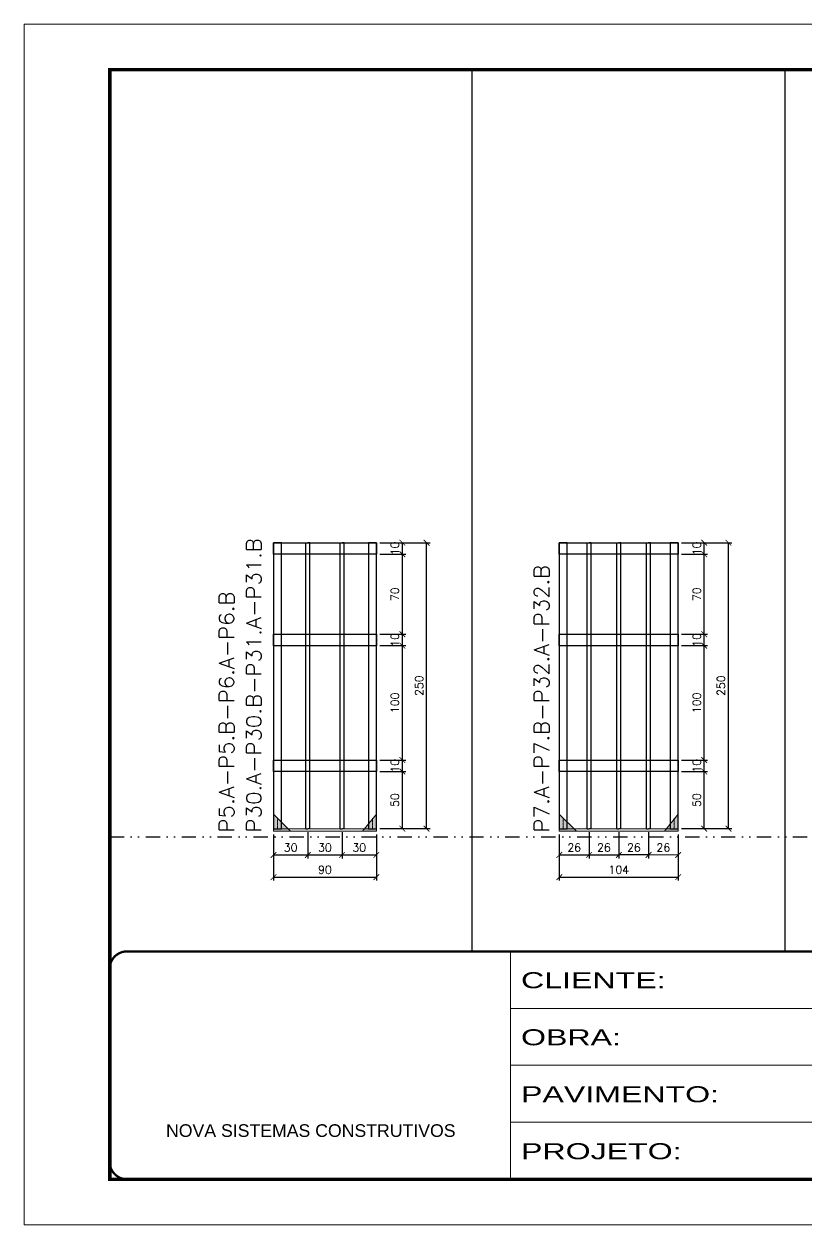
# Model space of a CAD drawing. Header units: millimetres. Extents: x 787 to 8287, y -592 to 17063.
# Drawn here: x 3010 to 3695, y -592 to 458 of the extents above; entities that cross this region are included whole.
import ezdxf

# ---------------------------------------------------------------- set-up
doc = ezdxf.new("R2010")
doc.units = ezdxf.units.MM
for name, pattern in [('CONTINUO', [0]), ('DASHED', [0.75, 0.5, -0.25]), ('DIVIDE2', [0.625, 0.25, -0.125, 0, -0.125, 0, -0.125]), ('HIDDEN', [0.375, 0.25, -0.125])]:
    doc.linetypes.add(name, pattern=pattern)
for name, color, linetype in [('COTA', 241, 'Continuous'), ('Nível', 160, 'Continuous'), ('SARR_2.2x10', 60, 'Continuous'), ('SARR_3.5x7', 81, 'Continuous'), ('SARR_7x7', 40, 'Continuous'), ('Texto Nível', 251, 'Continuous')]:
    doc.layers.add(name, color=color, linetype=linetype)
for name, color, linetype, lineweight in [('Folhas', 255, 'Continuous', 9), ('Madeira', 126, 'Continuous', 18), ('Sarr 2.2x7', 40, 'Continuous', 9), ('SARRAFO DE PRESSAO', 251, 'DASHED', 9), ('Texto Seção', 7, 'Continuous', 15)]:
    doc.layers.add(name, color=color, linetype=linetype, lineweight=lineweight)
doc.styles.add('ARIAL', font='arial.ttf')
doc.styles.add('REGUA-120', font='ROMANS.shx', dxfattribs={"height": 15})
doc.styles.add('ROMANS', font='romans.shx')
doc.styles.add('Tecnologia', font='')
doc.styles.get('Tecnologia').set_extended_font_data('Forgotten Futurist')
doc.dimstyles.new('Cota Paínel', dxfattribs={"dimtxt": 7, "dimasz": 5, "dimexe": 3, "dimexo": 3, "dimgap": 3, "dimtad": 1, "dimdec": 1, "dimzin": 12, "dimdsep": 46, "dimtxsty": 'ROMANS', "dimblk": 'ARCHTICK', "dimcen": 0, "dimclrd": 4, "dimclre": 4, "dimclrt": 1, "dimadec": 1, "dimazin": 3, "dimtfac": 1, "dimtdec": 1, "dimtmove": 0, "dimatfit": 3, "dimldrblk": 'OBLIQUE', "dimfxl": 0, "dimtolj": 1, "dimtzin": 12, "dimarcsym": 0})

# ---------------------------------------------------------------- blocks, each defined once
blk = doc.blocks.new('9999999999')
at = {"color": 30, "linetype": 'CONTINUO'}
for p, q in [((98564.6, 34230.2), (98564.6, 34429.4)), ((98564.6, 34379.6), (99584, 34379.6)), ((98564.6, 34329.8), (99488, 34329.8)), ((98564.6, 34280), (99488, 34280))]:
    blk.add_line(p, q, dxfattribs=at)
at = {"color": 30, "linetype": 'CONTINUO', "const_width": 2}
blk.add_lwpolyline([(99584, 34230.2), (99584, 34414.4, 0.414214), (99569, 34429.4), (98229, 34429.4, 0.414214), (98214, 34414.4), (98214, 34245.2, 0.414214), (98229, 34230.2), (99584, 34230.2)], format="xyb", dxfattribs=at)
at = {"layer": 'Folhas'}
blk.add_lwpolyline([(98139, 34190.2), (99624, 34190.2), (99624, 35240.2), (98139, 35240.2)], close=True, dxfattribs=at)
at = {"layer": 'Folhas', "color": 30, "const_width": 3}
blk.add_lwpolyline([(98214, 34230.2), (99584, 34230.2), (99584, 35200.2), (98214, 35200.2)], close=True, dxfattribs=at)
at = {"color": 7, "linetype": 'Continuous', "ltscale": 5, "style": 'ARIAL'}
blk.add_text('NOVA SISTEMAS CONSTRUTIVOS', height=11.059, dxfattribs=at).set_placement((98263.2, 34267.2))
at = {"layer": 'Folhas', "color": 7, "style": 'Tecnologia', "width": 1.5}
for s, p in [('CLIENTE:', (98573.7, 34397.2)), ('OBRA:', (98573.7, 34347.3)), ('PAVIMENTO:', (98573.7, 34297.5)), ('PROJETO:', (98573.7, 34247.7))]:
    blk.add_text(s, height=14, dxfattribs=at).set_placement(p)
blk = doc.blocks.new('_ArchTick')
at = {"color": 0, "linetype": 'ByBlock', "const_width": 0.15}
blk.add_lwpolyline([(-0.5, -0.5), (0.5, 0.5)], dxfattribs=at)
blk = doc.blocks.new('*D938')
at = {"layer": 'COTA', "color": 4, "lineweight": -2}
for p, q in [((3228.7, -250.3), (3228.7, -271.1)), ((3258.7, -248.1), (3258.7, -271.1)), ((3228.7, -268.1), (3258.7, -268.1))]:
    blk.add_line(p, q, dxfattribs=at)
at = {"layer": 'Defpoints', "color": 0}
for p in [(3228.7, -247.3), (3258.7, -245.1), (3258.7, -268.1)]:
    blk.add_point(p, dxfattribs=at)
at = {"layer": 'COTA', "color": 4, "lineweight": -2, "xscale": 5, "yscale": 5, "zscale": 5, "rotation": 180}
blk.add_blockref('_ArchTick', (3228.7, -268.1), dxfattribs=at)
at = {"layer": 'COTA', "color": 4, "lineweight": -2, "xscale": 5, "yscale": 5, "zscale": 5}
blk.add_blockref('_ArchTick', (3258.7, -268.1), dxfattribs=at)
at = {"layer": 'COTA', "color": 1, "insert": (3243.7, -261.6), "char_height": 7, "attachment_point": 5, "style": 'ROMANS'}
blk.add_mtext('\\A1;30', dxfattribs=at)
blk = doc.blocks.new('_Oblique')
at = {"color": 0, "linetype": 'ByBlock', "lineweight": -2}
blk.add_line((-0.5, -0.5), (0.5, 0.5), dxfattribs=at)
blk = doc.blocks.new('*D939')
at = {"layer": 'COTA', "color": 4, "lineweight": -2}
for p, q in [((3258.7, -248.1), (3258.7, -271.1)), ((3288.7, -248.1), (3288.7, -271.1)), ((3258.7, -268.1), (3288.7, -268.1))]:
    blk.add_line(p, q, dxfattribs=at)
at = {"layer": 'Defpoints', "color": 0}
for p in [(3258.7, -245.1), (3288.7, -245.1), (3288.7, -268.1)]:
    blk.add_point(p, dxfattribs=at)
at = {"layer": 'COTA', "color": 4, "lineweight": -2, "xscale": 5, "yscale": 5, "zscale": 5, "rotation": 180}
blk.add_blockref('_ArchTick', (3258.7, -268.1), dxfattribs=at)
at = {"layer": 'COTA', "color": 4, "lineweight": -2, "xscale": 5, "yscale": 5, "zscale": 5}
blk.add_blockref('_ArchTick', (3288.7, -268.1), dxfattribs=at)
at = {"layer": 'COTA', "color": 1, "insert": (3273.7, -261.6), "char_height": 7, "attachment_point": 5, "style": 'ROMANS'}
blk.add_mtext('\\A1;30', dxfattribs=at)
blk = doc.blocks.new('*D940')
at = {"layer": 'COTA', "color": 4, "lineweight": -2}
for p, q in [((3288.7, -248.1), (3288.7, -271.1)), ((3318.7, -250.3), (3318.7, -271.1)), ((3288.7, -268.1), (3318.7, -268.1))]:
    blk.add_line(p, q, dxfattribs=at)
at = {"layer": 'Defpoints', "color": 0}
for p in [(3288.7, -245.1), (3318.7, -247.3), (3318.7, -268.1)]:
    blk.add_point(p, dxfattribs=at)
at = {"layer": 'COTA', "color": 4, "lineweight": -2, "xscale": 5, "yscale": 5, "zscale": 5, "rotation": 180}
blk.add_blockref('_ArchTick', (3288.7, -268.1), dxfattribs=at)
at = {"layer": 'COTA', "color": 4, "lineweight": -2, "xscale": 5, "yscale": 5, "zscale": 5}
blk.add_blockref('_ArchTick', (3318.7, -268.1), dxfattribs=at)
at = {"layer": 'COTA', "color": 1, "insert": (3303.7, -261.6), "char_height": 7, "attachment_point": 5, "style": 'ROMANS'}
blk.add_mtext('\\A1;30', dxfattribs=at)
blk = doc.blocks.new('*D941')
at = {"layer": 'COTA', "color": 4, "lineweight": -2}
for p, q in [((3228.7, -250.3), (3228.7, -290.5)), ((3318.7, -250.3), (3318.7, -290.5)), ((3228.7, -287.5), (3318.7, -287.5))]:
    blk.add_line(p, q, dxfattribs=at)
at = {"layer": 'Defpoints', "color": 0}
for p in [(3228.7, -247.3), (3318.7, -247.3), (3318.7, -287.5)]:
    blk.add_point(p, dxfattribs=at)
at = {"layer": 'COTA', "color": 4, "lineweight": -2, "xscale": 5, "yscale": 5, "zscale": 5, "rotation": 180}
blk.add_blockref('_ArchTick', (3228.7, -287.5), dxfattribs=at)
at = {"layer": 'COTA', "color": 4, "lineweight": -2, "xscale": 5, "yscale": 5, "zscale": 5}
blk.add_blockref('_ArchTick', (3318.7, -287.5), dxfattribs=at)
at = {"layer": 'COTA', "color": 1, "insert": (3273.7, -281), "char_height": 7, "attachment_point": 5, "style": 'ROMANS'}
blk.add_mtext('\\A1;90', dxfattribs=at)
blk = doc.blocks.new('*D942')
at = {"layer": 'COTA', "color": 4, "lineweight": -2}
for p, q in [((3321.7, -195.1), (3344.4, -195.1)), ((3341.4, -245.1), (3341.4, -195.1)), ((3321.7, -245.1), (3344.4, -245.1))]:
    blk.add_line(p, q, dxfattribs=at)
at = {"layer": 'Defpoints', "color": 0}
for p in [(3318.7, -195.1), (3341.4, -195.1), (3318.7, -245.1)]:
    blk.add_point(p, dxfattribs=at)
at = {"layer": 'COTA', "color": 4, "lineweight": -2, "xscale": 5, "yscale": 5, "zscale": 5}
for p, rotation in [((3341.4, -195.1), 90), ((3341.4, -245.1), 270)]:
    blk.add_blockref('_ArchTick', p, dxfattribs=dict(at, rotation=rotation))
at = {"layer": 'COTA', "color": 1, "insert": (3334.9, -220.1), "char_height": 7, "attachment_point": 5, "rotation": 90, "style": 'ROMANS'}
blk.add_mtext('\\A1;50', dxfattribs=at)
blk = doc.blocks.new('*D943')
at = {"layer": 'COTA', "color": 4, "lineweight": -2}
for p, q in [((3321.7, -185.1), (3344.4, -185.1)), ((3341.4, -195.1), (3341.4, -185.1)), ((3321.7, -195.1), (3344.4, -195.1))]:
    blk.add_line(p, q, dxfattribs=at)
at = {"layer": 'Defpoints', "color": 0}
for p in [(3318.7, -185.1), (3341.4, -185.1), (3318.7, -195.1)]:
    blk.add_point(p, dxfattribs=at)
at = {"layer": 'COTA', "color": 4, "lineweight": -2, "xscale": 5, "yscale": 5, "zscale": 5}
for p, rotation in [((3341.4, -185.1), 90), ((3341.4, -195.1), 270)]:
    blk.add_blockref('_ArchTick', p, dxfattribs=dict(at, rotation=rotation))
at = {"layer": 'COTA', "color": 1, "insert": (3334.9, -190.1), "char_height": 7, "attachment_point": 5, "rotation": 90, "style": 'ROMANS'}
blk.add_mtext('\\A1;10', dxfattribs=at)
blk = doc.blocks.new('*D944')
at = {"layer": 'COTA', "color": 4, "lineweight": -2}
for p, q in [((3321.7, -85.1), (3344.4, -85.1)), ((3341.4, -185.1), (3341.4, -85.1)), ((3321.7, -185.1), (3344.4, -185.1))]:
    blk.add_line(p, q, dxfattribs=at)
at = {"layer": 'Defpoints', "color": 0}
for p in [(3318.7, -85.1), (3341.4, -85.1), (3318.7, -185.1)]:
    blk.add_point(p, dxfattribs=at)
at = {"layer": 'COTA', "color": 4, "lineweight": -2, "xscale": 5, "yscale": 5, "zscale": 5}
for p, rotation in [((3341.4, -85.1), 90), ((3341.4, -185.1), 270)]:
    blk.add_blockref('_ArchTick', p, dxfattribs=dict(at, rotation=rotation))
at = {"layer": 'COTA', "color": 1, "insert": (3334.9, -135.1), "char_height": 7, "attachment_point": 5, "rotation": 90, "style": 'ROMANS'}
blk.add_mtext('\\A1;100', dxfattribs=at)
blk = doc.blocks.new('*D945')
at = {"layer": 'COTA', "color": 4, "lineweight": -2}
for p, q in [((3321.7, -75.1), (3344.4, -75.1)), ((3341.4, -85.1), (3341.4, -75.1)), ((3321.7, -85.1), (3344.4, -85.1))]:
    blk.add_line(p, q, dxfattribs=at)
at = {"layer": 'Defpoints', "color": 0}
for p in [(3318.7, -75.1), (3341.4, -75.1), (3318.7, -85.1)]:
    blk.add_point(p, dxfattribs=at)
at = {"layer": 'COTA', "color": 4, "lineweight": -2, "xscale": 5, "yscale": 5, "zscale": 5}
for p, rotation in [((3341.4, -75.1), 90), ((3341.4, -85.1), 270)]:
    blk.add_blockref('_ArchTick', p, dxfattribs=dict(at, rotation=rotation))
at = {"layer": 'COTA', "color": 1, "insert": (3334.9, -80.1), "char_height": 7, "attachment_point": 5, "rotation": 90, "style": 'ROMANS'}
blk.add_mtext('\\A1;10', dxfattribs=at)
blk = doc.blocks.new('*D946')
at = {"layer": 'COTA', "color": 4, "lineweight": -2}
for p, q in [((3321.7, -5.1), (3344.4, -5.1)), ((3341.4, -75.1), (3341.4, -5.1)), ((3321.7, -75.1), (3344.4, -75.1))]:
    blk.add_line(p, q, dxfattribs=at)
at = {"layer": 'Defpoints', "color": 0}
for p in [(3318.7, -5.1), (3341.4, -5.1), (3318.7, -75.1)]:
    blk.add_point(p, dxfattribs=at)
at = {"layer": 'COTA', "color": 4, "lineweight": -2, "xscale": 5, "yscale": 5, "zscale": 5}
for p, rotation in [((3341.4, -5.1), 90), ((3341.4, -75.1), 270)]:
    blk.add_blockref('_ArchTick', p, dxfattribs=dict(at, rotation=rotation))
at = {"layer": 'COTA', "color": 1, "insert": (3334.9, -40.1), "char_height": 7, "attachment_point": 5, "rotation": 90, "style": 'ROMANS'}
blk.add_mtext('\\A1;70', dxfattribs=at)
blk = doc.blocks.new('*D947')
at = {"layer": 'COTA', "color": 4, "lineweight": -2}
for p, q in [((3321.7, 4.9), (3344.4, 4.9)), ((3341.4, -5.1), (3341.4, 4.9)), ((3321.7, -5.1), (3344.4, -5.1))]:
    blk.add_line(p, q, dxfattribs=at)
at = {"layer": 'Defpoints', "color": 0}
for p in [(3318.7, 4.9), (3341.4, 4.9), (3318.7, -5.1)]:
    blk.add_point(p, dxfattribs=at)
at = {"layer": 'COTA', "color": 4, "lineweight": -2, "xscale": 5, "yscale": 5, "zscale": 5}
for p, rotation in [((3341.4, 4.9), 90), ((3341.4, -5.1), 270)]:
    blk.add_blockref('_ArchTick', p, dxfattribs=dict(at, rotation=rotation))
at = {"layer": 'COTA', "color": 1, "insert": (3334.9, -0.1), "char_height": 7, "attachment_point": 5, "rotation": 90, "style": 'ROMANS'}
blk.add_mtext('\\A1;10', dxfattribs=at)
blk = doc.blocks.new('*D948')
at = {"layer": 'COTA', "color": 4, "lineweight": -2}
for p, q in [((3321.7, 4.9), (3365.6, 4.9)), ((3362.6, -245.1), (3362.6, 4.9)), ((3321.7, -245.1), (3365.6, -245.1))]:
    blk.add_line(p, q, dxfattribs=at)
at = {"layer": 'Defpoints', "color": 0}
for p in [(3318.7, 4.9), (3362.6, 4.9), (3318.7, -245.1)]:
    blk.add_point(p, dxfattribs=at)
at = {"layer": 'COTA', "color": 4, "lineweight": -2, "xscale": 5, "yscale": 5, "zscale": 5}
for p, rotation in [((3362.6, 4.9), 90), ((3362.6, -245.1), 270)]:
    blk.add_blockref('_ArchTick', p, dxfattribs=dict(at, rotation=rotation))
at = {"layer": 'COTA', "color": 1, "insert": (3356.1, -120.1), "char_height": 7, "attachment_point": 5, "rotation": 90, "style": 'ROMANS'}
blk.add_mtext('\\A1;250', dxfattribs=at)
blk = doc.blocks.new('*D949')
at = {"layer": 'COTA', "color": 4, "lineweight": -2}
for p, q in [((3478.7, -250.3), (3478.7, -271.1)), ((3504.7, -248.1), (3504.7, -271.1)), ((3478.7, -268.1), (3504.7, -268.1))]:
    blk.add_line(p, q, dxfattribs=at)
at = {"layer": 'Defpoints', "color": 0}
for p in [(3478.7, -247.3), (3504.7, -245.1), (3504.7, -268.1)]:
    blk.add_point(p, dxfattribs=at)
at = {"layer": 'COTA', "color": 4, "lineweight": -2, "xscale": 5, "yscale": 5, "zscale": 5, "rotation": 180}
blk.add_blockref('_ArchTick', (3478.7, -268.1), dxfattribs=at)
at = {"layer": 'COTA', "color": 4, "lineweight": -2, "xscale": 5, "yscale": 5, "zscale": 5}
blk.add_blockref('_ArchTick', (3504.7, -268.1), dxfattribs=at)
at = {"layer": 'COTA', "color": 1, "insert": (3491.7, -261.6), "char_height": 7, "attachment_point": 5, "style": 'ROMANS'}
blk.add_mtext('\\A1;26', dxfattribs=at)
blk = doc.blocks.new('*D950')
at = {"layer": 'COTA', "color": 4, "lineweight": -2}
for p, q in [((3504.7, -248.1), (3504.7, -271.1)), ((3530.7, -248.1), (3530.7, -271.1)), ((3504.7, -268.1), (3530.7, -268.1))]:
    blk.add_line(p, q, dxfattribs=at)
at = {"layer": 'Defpoints', "color": 0}
for p in [(3504.7, -245.1), (3530.7, -245.1), (3530.7, -268.1)]:
    blk.add_point(p, dxfattribs=at)
at = {"layer": 'COTA', "color": 4, "lineweight": -2, "xscale": 5, "yscale": 5, "zscale": 5, "rotation": 180}
blk.add_blockref('_ArchTick', (3504.7, -268.1), dxfattribs=at)
at = {"layer": 'COTA', "color": 4, "lineweight": -2, "xscale": 5, "yscale": 5, "zscale": 5}
blk.add_blockref('_ArchTick', (3530.7, -268.1), dxfattribs=at)
at = {"layer": 'COTA', "color": 1, "insert": (3517.7, -261.6), "char_height": 7, "attachment_point": 5, "style": 'ROMANS'}
blk.add_mtext('\\A1;26', dxfattribs=at)
blk = doc.blocks.new('*D951')
at = {"layer": 'COTA', "color": 4, "lineweight": -2}
for p, q in [((3556.8, -248.1), (3556.8, -271.1)), ((3582.7, -250.3), (3582.7, -271.1))]:
    blk.add_line(p, q, dxfattribs=at)
at = {"layer": 'COTA', "color": 4, "lineweight": 13}
blk.add_line((3556.8, -268.1), (3582.7, -268.1), dxfattribs=at)
at = {"layer": 'Defpoints', "color": 0}
for p in [(3556.8, -245.1), (3582.7, -247.3), (3582.7, -268.1)]:
    blk.add_point(p, dxfattribs=at)
at = {"layer": 'COTA', "color": 4, "lineweight": 13, "xscale": 5, "yscale": 5, "zscale": 5, "rotation": 180}
blk.add_blockref('_ArchTick', (3556.8, -268.1), dxfattribs=at)
at = {"layer": 'COTA', "color": 4, "lineweight": 13, "xscale": 5, "yscale": 5, "zscale": 5}
blk.add_blockref('_ArchTick', (3582.7, -268.1), dxfattribs=at)
at = {"layer": 'COTA', "color": 1, "insert": (3569.7, -261.6), "char_height": 7, "attachment_point": 5, "style": 'ROMANS'}
blk.add_mtext('\\A1;26', dxfattribs=at)
blk = doc.blocks.new('*D952')
at = {"layer": 'COTA', "color": 4, "lineweight": -2}
for p, q in [((3478.7, -250.3), (3478.7, -290.5)), ((3582.7, -250.3), (3582.7, -290.5)), ((3478.7, -287.5), (3582.7, -287.5))]:
    blk.add_line(p, q, dxfattribs=at)
at = {"layer": 'Defpoints', "color": 0}
for p in [(3478.7, -247.3), (3582.7, -247.3), (3582.7, -287.5)]:
    blk.add_point(p, dxfattribs=at)
at = {"layer": 'COTA', "color": 4, "lineweight": -2, "xscale": 5, "yscale": 5, "zscale": 5, "rotation": 180}
blk.add_blockref('_ArchTick', (3478.7, -287.5), dxfattribs=at)
at = {"layer": 'COTA', "color": 4, "lineweight": -2, "xscale": 5, "yscale": 5, "zscale": 5}
blk.add_blockref('_ArchTick', (3582.7, -287.5), dxfattribs=at)
at = {"layer": 'COTA', "color": 1, "insert": (3530.7, -281), "char_height": 7, "attachment_point": 5, "style": 'ROMANS'}
blk.add_mtext('\\A1;104', dxfattribs=at)
blk = doc.blocks.new('*D953')
at = {"layer": 'COTA', "color": 4, "lineweight": -2}
for p, q in [((3585.7, -195.1), (3608.4, -195.1)), ((3605.4, -245.1), (3605.4, -195.1)), ((3585.7, -245.1), (3608.4, -245.1))]:
    blk.add_line(p, q, dxfattribs=at)
at = {"layer": 'Defpoints', "color": 0}
for p in [(3582.7, -195.1), (3605.4, -195.1), (3582.7, -245.1)]:
    blk.add_point(p, dxfattribs=at)
at = {"layer": 'COTA', "color": 4, "lineweight": -2, "xscale": 5, "yscale": 5, "zscale": 5}
for p, rotation in [((3605.4, -195.1), 90), ((3605.4, -245.1), 270)]:
    blk.add_blockref('_ArchTick', p, dxfattribs=dict(at, rotation=rotation))
at = {"layer": 'COTA', "color": 1, "insert": (3598.9, -220.1), "char_height": 7, "attachment_point": 5, "rotation": 90, "style": 'ROMANS'}
blk.add_mtext('\\A1;50', dxfattribs=at)
blk = doc.blocks.new('*D954')
at = {"layer": 'COTA', "color": 4, "lineweight": -2}
for p, q in [((3585.7, -185.1), (3608.4, -185.1)), ((3605.4, -195.1), (3605.4, -185.1)), ((3585.7, -195.1), (3608.4, -195.1))]:
    blk.add_line(p, q, dxfattribs=at)
at = {"layer": 'Defpoints', "color": 0}
for p in [(3582.7, -185.1), (3605.4, -185.1), (3582.7, -195.1)]:
    blk.add_point(p, dxfattribs=at)
at = {"layer": 'COTA', "color": 4, "lineweight": -2, "xscale": 5, "yscale": 5, "zscale": 5}
for p, rotation in [((3605.4, -185.1), 90), ((3605.4, -195.1), 270)]:
    blk.add_blockref('_ArchTick', p, dxfattribs=dict(at, rotation=rotation))
at = {"layer": 'COTA', "color": 1, "insert": (3598.9, -190.1), "char_height": 7, "attachment_point": 5, "rotation": 90, "style": 'ROMANS'}
blk.add_mtext('\\A1;10', dxfattribs=at)
blk = doc.blocks.new('*D955')
at = {"layer": 'COTA', "color": 4, "lineweight": -2}
for p, q in [((3585.7, -85.1), (3608.4, -85.1)), ((3605.4, -185.1), (3605.4, -85.1)), ((3585.7, -185.1), (3608.4, -185.1))]:
    blk.add_line(p, q, dxfattribs=at)
at = {"layer": 'Defpoints', "color": 0}
for p in [(3582.7, -85.1), (3605.4, -85.1), (3582.7, -185.1)]:
    blk.add_point(p, dxfattribs=at)
at = {"layer": 'COTA', "color": 4, "lineweight": -2, "xscale": 5, "yscale": 5, "zscale": 5}
for p, rotation in [((3605.4, -85.1), 90), ((3605.4, -185.1), 270)]:
    blk.add_blockref('_ArchTick', p, dxfattribs=dict(at, rotation=rotation))
at = {"layer": 'COTA', "color": 1, "insert": (3598.9, -135.1), "char_height": 7, "attachment_point": 5, "rotation": 90, "style": 'ROMANS'}
blk.add_mtext('\\A1;100', dxfattribs=at)
blk = doc.blocks.new('*D956')
at = {"layer": 'COTA', "color": 4, "lineweight": -2}
for p, q in [((3585.7, -75.1), (3608.4, -75.1)), ((3605.4, -85.1), (3605.4, -75.1)), ((3585.7, -85.1), (3608.4, -85.1))]:
    blk.add_line(p, q, dxfattribs=at)
at = {"layer": 'Defpoints', "color": 0}
for p in [(3582.7, -75.1), (3605.4, -75.1), (3582.7, -85.1)]:
    blk.add_point(p, dxfattribs=at)
at = {"layer": 'COTA', "color": 4, "lineweight": -2, "xscale": 5, "yscale": 5, "zscale": 5}
for p, rotation in [((3605.4, -75.1), 90), ((3605.4, -85.1), 270)]:
    blk.add_blockref('_ArchTick', p, dxfattribs=dict(at, rotation=rotation))
at = {"layer": 'COTA', "color": 1, "insert": (3598.9, -80.1), "char_height": 7, "attachment_point": 5, "rotation": 90, "style": 'ROMANS'}
blk.add_mtext('\\A1;10', dxfattribs=at)
blk = doc.blocks.new('*D957')
at = {"layer": 'COTA', "color": 4, "lineweight": -2}
for p, q in [((3585.7, -5.1), (3608.4, -5.1)), ((3605.4, -75.1), (3605.4, -5.1)), ((3585.7, -75.1), (3608.4, -75.1))]:
    blk.add_line(p, q, dxfattribs=at)
at = {"layer": 'Defpoints', "color": 0}
for p in [(3582.7, -5.1), (3605.4, -5.1), (3582.7, -75.1)]:
    blk.add_point(p, dxfattribs=at)
at = {"layer": 'COTA', "color": 4, "lineweight": -2, "xscale": 5, "yscale": 5, "zscale": 5}
for p, rotation in [((3605.4, -5.1), 90), ((3605.4, -75.1), 270)]:
    blk.add_blockref('_ArchTick', p, dxfattribs=dict(at, rotation=rotation))
at = {"layer": 'COTA', "color": 1, "insert": (3598.9, -40.1), "char_height": 7, "attachment_point": 5, "rotation": 90, "style": 'ROMANS'}
blk.add_mtext('\\A1;70', dxfattribs=at)
blk = doc.blocks.new('*D958')
at = {"layer": 'COTA', "color": 4, "lineweight": -2}
for p, q in [((3585.7, 4.9), (3608.4, 4.9)), ((3605.4, -5.1), (3605.4, 4.9)), ((3585.7, -5.1), (3608.4, -5.1))]:
    blk.add_line(p, q, dxfattribs=at)
at = {"layer": 'Defpoints', "color": 0}
for p in [(3582.7, 4.9), (3605.4, 4.9), (3582.7, -5.1)]:
    blk.add_point(p, dxfattribs=at)
at = {"layer": 'COTA', "color": 4, "lineweight": -2, "xscale": 5, "yscale": 5, "zscale": 5}
for p, rotation in [((3605.4, 4.9), 90), ((3605.4, -5.1), 270)]:
    blk.add_blockref('_ArchTick', p, dxfattribs=dict(at, rotation=rotation))
at = {"layer": 'COTA', "color": 1, "insert": (3598.9, -0.1), "char_height": 7, "attachment_point": 5, "rotation": 90, "style": 'ROMANS'}
blk.add_mtext('\\A1;10', dxfattribs=at)
blk = doc.blocks.new('*D959')
at = {"layer": 'COTA', "color": 4, "lineweight": -2}
for p, q in [((3585.7, 4.9), (3629.6, 4.9)), ((3626.6, -245.1), (3626.6, 4.9)), ((3585.7, -245.1), (3629.6, -245.1))]:
    blk.add_line(p, q, dxfattribs=at)
at = {"layer": 'Defpoints', "color": 0}
for p in [(3582.7, 4.9), (3626.6, 4.9), (3582.7, -245.1)]:
    blk.add_point(p, dxfattribs=at)
at = {"layer": 'COTA', "color": 4, "lineweight": -2, "xscale": 5, "yscale": 5, "zscale": 5}
for p, rotation in [((3626.6, 4.9), 90), ((3626.6, -245.1), 270)]:
    blk.add_blockref('_ArchTick', p, dxfattribs=dict(at, rotation=rotation))
at = {"layer": 'COTA', "color": 1, "insert": (3620.1, -120.1), "char_height": 7, "attachment_point": 5, "rotation": 90, "style": 'ROMANS'}
blk.add_mtext('\\A1;250', dxfattribs=at)
blk = doc.blocks.new('*D960')
at = {"layer": 'COTA', "color": 4, "lineweight": -2}
for p, q in [((3530.8, -248.1), (3530.8, -271.1)), ((3556.8, -248.1), (3556.8, -271.1)), ((3556.8, -268.1), (3530.8, -268.1))]:
    blk.add_line(p, q, dxfattribs=at)
at = {"layer": 'Defpoints', "color": 0}
for p in [(3530.8, -245.1), (3556.8, -245.1), (3530.8, -268.1)]:
    blk.add_point(p, dxfattribs=at)
at = {"layer": 'COTA', "color": 4, "lineweight": -2, "xscale": 5, "yscale": 5, "zscale": 5, "rotation": 180}
blk.add_blockref('_ArchTick', (3530.8, -268.1), dxfattribs=at)
at = {"layer": 'COTA', "color": 4, "lineweight": -2, "xscale": 5, "yscale": 5, "zscale": 5}
blk.add_blockref('_ArchTick', (3556.8, -268.1), dxfattribs=at)
at = {"layer": 'COTA', "color": 1, "insert": (3543.9, -261.6), "char_height": 7, "attachment_point": 5, "style": 'ROMANS'}
blk.add_mtext('\\A1;26', dxfattribs=at)

msp = doc.modelspace()

# ---------------------------------------------------------------- hatches: boundary and pattern name
at = {"layer": 'Madeira'}
h = msp.add_hatch(color=252, dxfattribs=at)
h.dxf.hatch_style = 2
h.paths.add_polyline_path([(3228.7, -232.33), (3228.7, -247.33), (3243.7, -247.33)])
h = msp.add_hatch(color=252, dxfattribs=at)
h.dxf.hatch_style = 2
h.paths.add_polyline_path([(3318.7, -232.33), (3318.7, -247.33), (3306.7, -247.33)])
h = msp.add_hatch(color=252, dxfattribs=at)
h.dxf.hatch_style = 2
h.paths.add_polyline_path([(3478.68, -232.33), (3478.68, -247.33), (3493.68, -247.33)])
h = msp.add_hatch(color=252, dxfattribs=at)
h.dxf.hatch_style = 2
h.paths.add_polyline_path([(3582.68, -232.33), (3582.68, -247.33), (3570.68, -247.33)])

# ---------------------------------------------------------------- linework, layer by layer
at = {"layer": 'Madeira', "color": 250, "linetype": 'HIDDEN'}
for p, q in [((3232.2, -235.83), (3232.2, -245.13)), ((3315.2, -235.83), (3315.2, -245.13)), ((3482.18, -235.83), (3482.18, -245.13)), ((3579.18, -235.83), (3579.18, -245.13)), ((3238.53, -245.13), (3228.7, -245.13)), ((3238.53, -245.13), (3228.7, -245.13)), ((3308.87, -245.13), (3318.7, -245.13)), ((3308.87, -245.13), (3318.7, -245.13)), ((3488.51, -245.13), (3478.68, -245.13)), ((3488.51, -245.13), (3478.68, -245.13)), ((3572.84, -245.13), (3582.68, -245.13)), ((3572.84, -245.13), (3582.68, -245.13))]:
    msp.add_line(p, q, dxfattribs=at)
at = {"layer": 'Madeira', "color": 1, "linetype": 'HIDDEN'}
for p, q in [((3232.2, -235.83), (3232.2, -245.13)), ((3235.7, -239.33), (3235.7, -245.13)), ((3315.2, -235.83), (3315.2, -245.13)), ((3482.18, -235.83), (3482.18, -245.13)), ((3485.68, -239.33), (3485.68, -245.13)), ((3579.18, -235.83), (3579.18, -245.13)), ((3244.5, -245.13), (3228.7, -245.13)), ((3291.9, -245.13), (3318.7, -245.13)), ((3494.48, -245.13), (3478.68, -245.13)), ((3533.88, -245.13), (3582.68, -245.13))]:
    msp.add_line(p, q, dxfattribs=at)
at = {"layer": 'Madeira', "color": 250}
for p, q in [((3228.7, -245.13), (3228.7, -247.33)), ((3228.7, -245.13), (3228.7, -247.33)), ((3228.7, -245.13), (3228.7, -247.33)), ((3478.68, -245.13), (3478.68, -247.33)), ((3478.68, -245.13), (3478.68, -247.33)), ((3478.68, -245.13), (3478.68, -247.33))]:
    msp.add_line(p, q, dxfattribs=at)
at = {"layer": 'Madeira', "color": 0}
for points in [[(3228.7, -232.33), (3228.7, -247.33), (3243.7, -247.33), (3228.7, -232.33)], [(3318.7, -232.33), (3318.7, -247.33), (3306.7, -247.33), (3318.7, -232.33)], [(3478.68, -232.33), (3478.68, -247.33), (3493.68, -247.33), (3478.68, -232.33)], [(3582.68, -232.33), (3582.68, -247.33), (3570.68, -247.33), (3582.68, -232.33)]]:
    msp.add_lwpolyline(points, dxfattribs=at)
at = {"layer": 'Nível', "color": 4, "linetype": 'DIVIDE2', "ltscale": 50}
msp.add_line((3085.5, -252.33), (4455.5, -252.33), dxfattribs=at)
at = {"layer": 'Sarr 2.2x7'}
for p, q in [((3228.7, -245.13), (3228.7, -247.33)), ((3318.7, -247.33), (3318.7, -245.13)), ((3478.68, -245.13), (3478.68, -247.33)), ((3582.68, -247.33), (3582.68, -245.13))]:
    msp.add_line(p, q, dxfattribs=at)
for points in [[(3318.7, -245.13), (3228.7, -245.13), (3228.7, -247.33), (3318.7, -247.33)], [(3582.68, -245.13), (3478.68, -245.13), (3478.68, -247.33), (3582.68, -247.33)]]:
    msp.add_lwpolyline(points, close=True, dxfattribs=at)
at = {"layer": 'SARR_2.2x10'}
for points in [[(3228.7, 4.91), (3318.7, 4.91), (3318.7, -5.09), (3228.7, -5.09)], [(3478.68, 4.91), (3582.68, 4.91), (3582.68, -5.09), (3478.68, -5.09)], [(3228.7, -75.13), (3318.7, -75.13), (3318.7, -85.13), (3228.7, -85.13)], [(3478.68, -75.13), (3582.68, -75.13), (3582.68, -85.13), (3478.68, -85.13)], [(3228.7, -185.13), (3318.7, -185.13), (3318.7, -195.13), (3228.7, -195.13)], [(3478.68, -185.13), (3582.68, -185.13), (3582.68, -195.13), (3478.68, -195.13)]]:
    msp.add_lwpolyline(points, close=True, dxfattribs=at)
at = {"layer": 'SARR_3.5x7'}
for p, q in [((3256.95, -245.13), (3256.95, 4.91)), ((3256.95, 4.91), (3258.7, 4.91)), ((3260.45, 4.91), (3258.7, 4.91)), ((3260.45, -245.13), (3260.45, 4.91)), ((3287.08, -245.13), (3287.08, 4.91)), ((3287.08, 4.91), (3288.83, 4.91)), ((3290.58, 4.91), (3288.83, 4.91)), ((3290.58, -245.13), (3290.58, 4.91)), ((3502.93, -245.13), (3502.93, 4.91)), ((3502.93, 4.91), (3504.68, 4.91)), ((3506.43, 4.91), (3504.68, 4.91)), ((3506.43, -245.13), (3506.43, 4.91)), ((3529.05, -245.13), (3529.05, 4.91)), ((3529.05, 4.91), (3530.8, 4.91)), ((3532.55, 4.91), (3530.8, 4.91)), ((3532.55, -245.13), (3532.55, 4.91)), ((3555.05, -245.13), (3555.05, 4.91)), ((3555.05, 4.91), (3556.8, 4.91)), ((3558.55, 4.91), (3556.8, 4.91)), ((3558.55, -245.13), (3558.55, 4.91)), ((3256.95, -245.13), (3258.7, -245.13)), ((3260.45, -245.13), (3258.7, -245.13)), ((3287.08, -245.13), (3288.83, -245.13)), ((3290.58, -245.13), (3288.83, -245.13)), ((3502.93, -245.13), (3504.68, -245.13)), ((3506.43, -245.13), (3504.68, -245.13)), ((3529.05, -245.13), (3530.8, -245.13)), ((3532.55, -245.13), (3530.8, -245.13)), ((3555.05, -245.13), (3556.8, -245.13)), ((3558.55, -245.13), (3556.8, -245.13))]:
    msp.add_line(p, q, dxfattribs=at)
at = {"layer": 'SARR_7x7'}
for points in [[(3228.7, -245.13), (3235.7, -245.13), (3235.7, 4.91), (3228.7, 4.91)], [(3311.7, -245.13), (3318.7, -245.13), (3318.7, 4.91), (3311.7, 4.91)], [(3478.68, -245.13), (3485.68, -245.13), (3485.68, 4.91), (3478.68, 4.91)], [(3575.68, -245.13), (3582.68, -245.13), (3582.68, 4.91), (3575.68, 4.91)]]:
    msp.add_lwpolyline(points, close=True, dxfattribs=at)
at = {"layer": 'Texto Nível'}
for p, q in [((3402.62, -352.37), (3402.62, 418.39)), ((3402.62, -352.37), (3402.62, 418.39)), ((3676.12, -352.37), (3676.12, 418.39)), ((3676.12, -352.37), (3676.12, 418.39))]:
    msp.add_line(p, q, dxfattribs=at)

# ---------------------------------------------------------------- block references
at = {"layer": 'SARRAFO DE PRESSAO', "color": 6, "linetype": 'ByBlock'}
msp.add_blockref('9999999999', (-95128.48, -34781.81), dxfattribs=at)

# ---------------------------------------------------------------- texts
at = {"layer": 'Texto Seção', "style": 'REGUA-120', "width": 1.05}
for s, p in [('P30.A-P30.B-P31.A-P31.B', (3218, -248.41)), ('P7.A-P7.B-P32.A-P32.B', (3469.72, -248.41)), ('P5.A-P5.B-P6.A-P6.B', (3194.2, -248.41))]:
    msp.add_text(s, height=13, rotation=90, dxfattribs=at).set_placement(p)

# ---------------------------------------------------------------- dimensions: what is measured, and where the dimension line sits
at = {"layer": 'COTA'}
for base, p1, p2, picture, middle in [((3341.4, 4.91), (3318.7, -5.09), (3318.7, 4.91), '*D947', (3341.4, -0.09)), ((3605.37, 4.91), (3582.68, -5.09), (3582.68, 4.91), '*D958', (3605.37, -0.09)), ((3341.4, -75.13), (3318.7, -85.13), (3318.7, -75.13), '*D945', (3341.4, -80.13)), ((3605.37, -75.13), (3582.68, -85.13), (3582.68, -75.13), '*D956', (3605.37, -80.13)), ((3341.4, -185.13), (3318.7, -195.13), (3318.7, -185.13), '*D943', (3341.4, -190.13)), ((3605.37, -185.13), (3582.68, -195.13), (3582.68, -185.13), '*D954', (3605.37, -190.13))]:
    dim = msp.add_linear_dim(base=base, p1=p1, p2=p2, angle=90, dimstyle='Cota Paínel', dxfattribs=at)
    dim.commit()
    dim.dimension.update_dxf_attribs({"geometry": picture, "text_midpoint": middle, "dimtype": 160})
for base, p1, p2, picture, middle in [((3362.62, 4.91), (3318.7, -245.13), (3318.7, 4.91), '*D948', (3356.12, -120.11)), ((3626.59, 4.91), (3582.68, -245.13), (3582.68, 4.91), '*D959', (3620.09, -120.11)), ((3341.4, -5.09), (3318.7, -75.13), (3318.7, -5.09), '*D946', (3334.9, -40.11)), ((3605.37, -5.09), (3582.68, -75.13), (3582.68, -5.09), '*D957', (3598.87, -40.11)), ((3341.4, -85.13), (3318.7, -185.13), (3318.7, -85.13), '*D944', (3334.9, -135.13)), ((3605.37, -85.13), (3582.68, -185.13), (3582.68, -85.13), '*D955', (3598.87, -135.13)), ((3341.4, -195.13), (3318.7, -245.13), (3318.7, -195.13), '*D942', (3334.9, -220.13)), ((3605.37, -195.13), (3582.68, -245.13), (3582.68, -195.13), '*D953', (3598.87, -220.13))]:
    dim = msp.add_linear_dim(base=base, p1=p1, p2=p2, angle=90, dimstyle='Cota Paínel', dxfattribs=at)
    dim.commit()
    dim.dimension.update_dxf_attribs({"geometry": picture, "text_midpoint": middle})
for base, p1, p2, picture, middle in [((3258.7, -268.15), (3228.7, -247.33), (3258.7, -245.13), '*D938', (3243.7, -261.65)), ((3318.7, -287.5), (3228.7, -247.33), (3318.7, -247.33), '*D941', (3273.7, -281)), ((3288.7, -268.15), (3258.7, -245.13), (3288.7, -245.13), '*D939', (3273.7, -261.65)), ((3318.7, -268.15), (3288.7, -245.13), (3318.7, -247.33), '*D940', (3303.7, -261.65)), ((3504.68, -268.15), (3478.68, -247.33), (3504.68, -245.13), '*D949', (3491.68, -261.65)), ((3582.68, -287.5), (3478.68, -247.33), (3582.68, -247.33), '*D952', (3530.68, -281)), ((3530.68, -268.15), (3504.68, -245.13), (3530.68, -245.13), '*D950', (3517.68, -261.65))]:
    dim = msp.add_linear_dim(base=base, p1=p1, p2=p2, dimstyle='Cota Paínel', dxfattribs=at)
    dim.commit()
    dim.dimension.update_dxf_attribs({"geometry": picture, "text_midpoint": middle})
dim = msp.add_linear_dim(base=(3530.8, -268.15), p1=(3556.8, -245.13), p2=(3530.8, -245.13), dimstyle='Cota Paínel', dxfattribs=at)
dim.commit()
dim.dimension.update_dxf_attribs({"geometry": '*D960', "text_midpoint": (3543.86, -268.15), "dimtype": 160})
dim = msp.add_linear_dim(base=(3582.68, -268.15), p1=(3556.8, -245.13), p2=(3582.68, -247.33), dimstyle='Cota Paínel', override={"dimdec": 0, "dimlwd": 13}, dxfattribs=at)
dim.commit()
dim.dimension.update_dxf_attribs({"geometry": '*D951', "text_midpoint": (3569.74, -261.65)})

doc.saveas('drawing.dxf')
